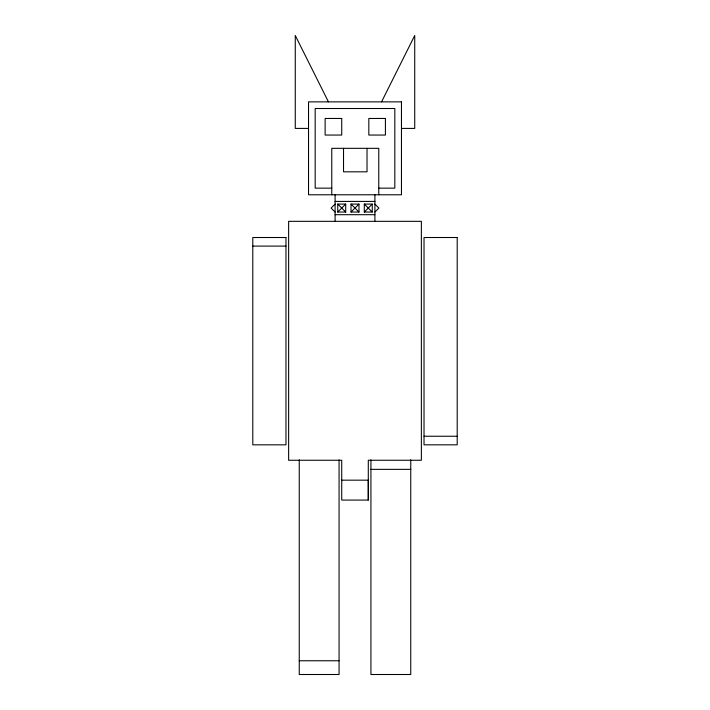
<?xml version="1.0" encoding="UTF-8"?>
<svg xmlns="http://www.w3.org/2000/svg" width="710" height="710" viewBox="0 0 710 710"><rect width="100%" height="100%" fill="white"/><g stroke="black" fill="none" stroke-linecap="round" stroke-linejoin="round"><path stroke-width="1.06" d="M368.295 500.08L368.295 460.257L421.367 460.257L421.367 221.334L288.633 221.334L288.633 460.257L341.723 460.257L341.723 500.08L368.295 500.08L368.277 480.164L341.723 480.164M381.545 101.867L414.729 35.5L414.729 128.412L401.461 128.412M335.093 204.072L331.108 208.057L335.093 212.041M337.747 212.041L345.708 204.072L345.708 212.041L337.747 212.041L337.747 204.072L345.708 204.072M351.015 212.041L358.985 204.072L358.985 212.041L351.015 212.041L351.015 204.072L358.985 204.072M364.292 212.041L372.253 204.072L372.253 212.041L364.292 212.041L364.292 204.072L372.253 204.072M374.907 212.041L378.892 208.057L374.907 204.072M308.539 128.412L295.271 128.412L295.271 35.5L328.455 101.867M331.774 188.15L315.178 188.15L315.178 108.506L394.822 108.506L394.822 188.15L378.776 188.15M335.093 201.418L374.907 201.418M335.093 214.695L374.907 214.695M252.795 246.104L285.979 246.104M424.021 436.242L457.204 436.242M370.931 469.354L410.753 469.354M299.247 660.761L339.069 660.761M364.292 204.072L372.253 212.041M351.015 204.072L358.985 212.041M337.747 204.072L345.708 212.041M410.753 459.849L410.753 674.5L370.931 674.5L370.931 459.849M378.776 194.78L378.776 148.328L331.774 148.328L331.774 194.78M374.907 194.78L374.907 221.334M367.026 148.328L367.026 171.82L343.525 171.82L343.525 148.328M339.069 459.849L339.069 674.5L299.247 674.5L299.247 459.849M335.093 194.78L335.093 221.334M401.461 101.867L308.539 101.867L308.539 194.78L401.461 194.78L401.461 101.867M341.723 118.463L325.136 118.463L325.136 135.051L341.723 135.051L341.723 118.463M385.415 118.463L368.827 118.463L368.827 135.051L385.415 135.051L385.415 118.463M285.979 237.513L252.795 237.513L252.795 444.833L285.979 444.833L285.979 237.513M457.204 237.513L424.021 237.513L424.021 444.833L457.204 444.833L457.204 237.513"/></g></svg>
